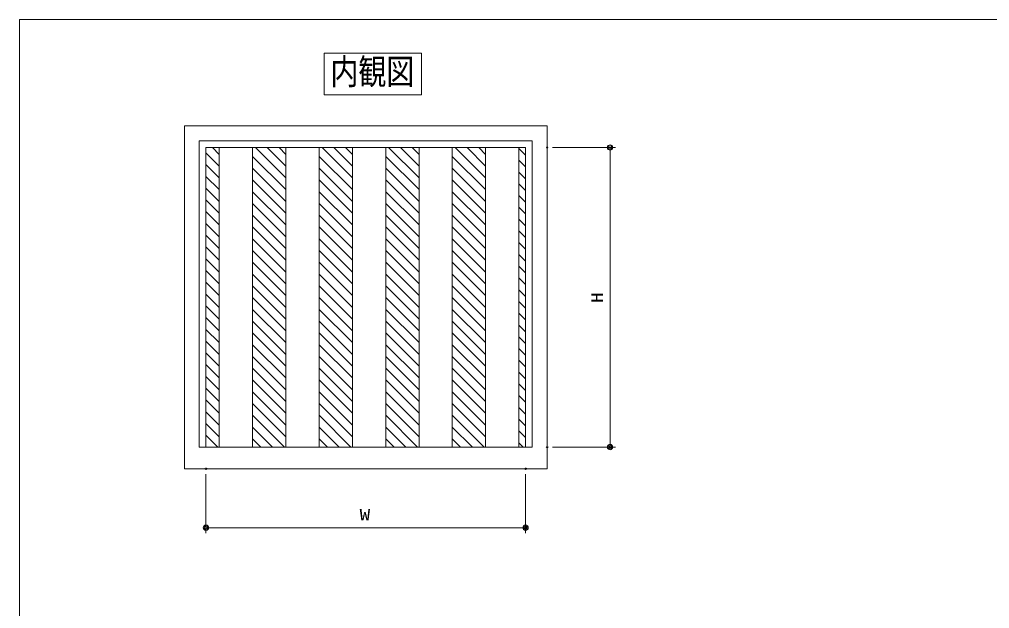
# Model space of a CAD drawing. Units: millimetres, scale not verified. Extents: x -791 to 791, y -562 to 562.
# Drawn here: x -791 to -62, y 119 to 562 of the extents above; entities that cross this region are included whole.
import ezdxf
from ezdxf.enums import TextEntityAlignment as Align

# ---------------------------------------------------------------- set-up
doc = ezdxf.new("R2010")
doc.units = ezdxf.units.MM
doc.header["$LTSCALE"] = 2
doc.header["$PDMODE"] = 32
doc.header["$PDSIZE"] = 1
for name, color, linetype, lineweight in [('0-2_USERZ', 3, 'Continuous', 9), ('0-3_F-1', 7, 'Continuous', 9), ('0-7_0', 7, 'Continuous', 9), ('1-2_TEXT', 4, 'Continuous', 9)]:
    doc.layers.add(name, color=color, linetype=linetype, lineweight=lineweight)
doc.layers.add('0-8_DEFPOINTS', color=1, linetype='Continuous')
doc.styles.add('ＭＳ ゴシック', font='')
doc.styles.get('ＭＳ ゴシック').set_extended_font_data('MS Gothic')

# ---------------------------------------------------------------- blocks, each defined once
blk = doc.blocks.new('図枠')
at = {"layer": '0-3_F-1'}
blk.add_lwpolyline([(1581.2, 0), (0, 0), (0, 1124), (1581.2, 1124)], close=True, dxfattribs=at)
blk = doc.blocks.new('DOT1')
at = {"layer": '0-7_0'}
blk.add_line((0, 0), (-2, 0), dxfattribs=at)
for radius in [1, 0.65]:
    blk.add_circle((0, 0), radius, dxfattribs=at)

msp = doc.modelspace()

# ---------------------------------------------------------------- linework, layer by layer
at = {"layer": '0-2_USERZ', "color": 4}
for p, q in [((-650.474, 461.808), (-640.474, 451.808)), ((-645.601, 465.773), (-640.474, 460.646)), ((-615.474, 459.13), (-590.474, 434.13)), ((-613.279, 465.773), (-590.474, 442.969)), ((-604.44, 465.773), (-590.474, 451.808)), ((-595.601, 465.773), (-590.474, 460.646)), ((-565.474, 459.13), (-540.474, 434.13)), ((-563.279, 465.773), (-540.474, 442.969)), ((-554.44, 465.773), (-540.474, 451.808)), ((-545.601, 465.773), (-540.474, 460.646)), ((-515.474, 459.13), (-490.474, 434.13)), ((-513.279, 465.773), (-490.474, 442.969)), ((-504.44, 465.773), (-490.474, 451.808)), ((-495.601, 465.773), (-490.474, 460.646)), ((-465.474, 459.13), (-440.474, 434.13)), ((-463.279, 465.773), (-440.474, 442.969)), ((-454.44, 465.773), (-440.474, 451.808)), ((-445.601, 465.773), (-440.474, 460.646)), ((-415.474, 465.053), (-410.474, 460.053)), ((-650.474, 452.969), (-640.474, 442.969)), ((-415.474, 456.214), (-410.474, 451.214)), ((-615.474, 450.291), (-590.474, 425.291)), ((-565.474, 450.291), (-540.474, 425.291)), ((-515.474, 450.291), (-490.474, 425.291)), ((-465.474, 450.291), (-440.474, 425.291)), ((-415.474, 447.376), (-410.474, 442.376)), ((-650.474, 444.13), (-640.474, 434.13)), ((-615.474, 441.452), (-590.474, 416.452)), ((-565.474, 441.452), (-540.474, 416.452)), ((-515.474, 441.452), (-490.474, 416.452)), ((-465.474, 441.452), (-440.474, 416.452)), ((-415.474, 438.537), (-410.474, 433.537)), ((-650.474, 435.291), (-640.474, 425.291)), ((-615.474, 432.613), (-590.474, 407.613)), ((-565.474, 432.613), (-540.474, 407.613)), ((-515.474, 432.613), (-490.474, 407.613)), ((-465.474, 432.613), (-440.474, 407.613)), ((-650.474, 426.452), (-640.474, 416.452)), ((-615.474, 423.775), (-590.474, 398.775)), ((-565.474, 423.775), (-540.474, 398.775)), ((-515.474, 423.775), (-490.474, 398.775)), ((-465.474, 423.775), (-440.474, 398.775)), ((-415.474, 429.698), (-410.474, 424.698)), ((-650.474, 417.613), (-640.474, 407.613)), ((-415.474, 420.859), (-410.474, 415.859)), ((-650.474, 408.775), (-640.474, 398.775)), ((-615.474, 414.936), (-590.474, 389.936)), ((-565.474, 414.936), (-540.474, 389.936)), ((-515.474, 414.936), (-490.474, 389.936)), ((-465.474, 414.936), (-440.474, 389.936)), ((-415.474, 412.02), (-410.474, 407.02)), ((-615.474, 406.097), (-590.474, 381.097)), ((-565.474, 406.097), (-540.474, 381.097)), ((-515.474, 406.097), (-490.474, 381.097)), ((-465.474, 406.097), (-440.474, 381.097)), ((-415.474, 403.181), (-410.474, 398.181)), ((-650.474, 399.936), (-640.474, 389.936)), ((-615.474, 397.258), (-590.474, 372.258)), ((-565.474, 397.258), (-540.474, 372.258)), ((-515.474, 397.258), (-490.474, 372.258)), ((-465.474, 397.258), (-440.474, 372.258)), ((-415.474, 394.343), (-410.474, 389.343)), ((-650.474, 391.097), (-640.474, 381.097)), ((-615.474, 388.419), (-590.474, 363.419)), ((-565.474, 388.419), (-540.474, 363.419)), ((-515.474, 388.419), (-490.474, 363.419)), ((-465.474, 388.419), (-440.474, 363.419)), ((-650.474, 382.258), (-640.474, 372.258)), ((-615.474, 379.58), (-590.474, 354.58)), ((-565.474, 379.58), (-540.474, 354.58)), ((-515.474, 379.58), (-490.474, 354.58)), ((-465.474, 379.58), (-440.474, 354.58)), ((-415.474, 385.504), (-410.474, 380.504)), ((-650.474, 373.419), (-640.474, 363.419)), ((-415.474, 376.665), (-410.474, 371.665)), ((-650.474, 364.58), (-640.474, 354.58)), ((-615.474, 370.742), (-590.474, 345.742)), ((-565.474, 370.742), (-540.474, 345.742)), ((-515.474, 370.742), (-490.474, 345.742)), ((-465.474, 370.742), (-440.474, 345.742)), ((-415.474, 367.826), (-410.474, 362.826)), ((-615.474, 361.903), (-590.474, 336.903)), ((-565.474, 361.903), (-540.474, 336.903)), ((-515.474, 361.903), (-490.474, 336.903)), ((-465.474, 361.903), (-440.474, 336.903)), ((-415.474, 358.987), (-410.474, 353.987)), ((-650.474, 355.742), (-640.474, 345.742)), ((-615.474, 353.064), (-590.474, 328.064)), ((-565.474, 353.064), (-540.474, 328.064)), ((-515.474, 353.064), (-490.474, 328.064)), ((-465.474, 353.064), (-440.474, 328.064)), ((-415.474, 350.148), (-410.474, 345.148)), ((-650.474, 346.903), (-640.474, 336.903)), ((-615.474, 344.225), (-590.474, 319.225)), ((-565.474, 344.225), (-540.474, 319.225)), ((-515.474, 344.225), (-490.474, 319.225)), ((-465.474, 344.225), (-440.474, 319.225)), ((-650.474, 338.064), (-640.474, 328.064)), ((-615.474, 335.386), (-590.474, 310.386)), ((-565.474, 335.386), (-540.474, 310.386)), ((-515.474, 335.386), (-490.474, 310.386)), ((-465.474, 335.386), (-440.474, 310.386)), ((-415.474, 341.31), (-410.474, 336.31)), ((-650.474, 329.225), (-640.474, 319.225)), ((-415.474, 332.471), (-410.474, 327.471)), ((-615.474, 326.547), (-590.474, 301.547)), ((-565.474, 326.547), (-540.474, 301.547)), ((-515.474, 326.547), (-490.474, 301.547)), ((-465.474, 326.547), (-440.474, 301.547)), ((-415.474, 323.632), (-410.474, 318.632)), ((-650.474, 320.386), (-640.474, 310.386)), ((-615.474, 317.709), (-590.474, 292.709)), ((-565.474, 317.709), (-540.474, 292.709)), ((-515.474, 317.709), (-490.474, 292.709)), ((-465.474, 317.709), (-440.474, 292.709)), ((-415.474, 314.793), (-410.474, 309.793)), ((-650.474, 311.547), (-640.474, 301.547)), ((-615.474, 308.87), (-590.474, 283.87)), ((-565.474, 308.87), (-540.474, 283.87)), ((-515.474, 308.87), (-490.474, 283.87)), ((-465.474, 308.87), (-440.474, 283.87)), ((-650.474, 302.709), (-640.474, 292.709)), ((-615.474, 300.031), (-590.474, 275.031)), ((-565.474, 300.031), (-540.474, 275.031)), ((-515.474, 300.031), (-490.474, 275.031)), ((-465.474, 300.031), (-440.474, 275.031)), ((-415.474, 305.954), (-410.474, 300.954)), ((-650.474, 293.87), (-640.474, 283.87)), ((-415.474, 297.115), (-410.474, 292.115)), ((-650.474, 285.031), (-640.474, 275.031)), ((-615.474, 291.192), (-590.474, 266.192)), ((-565.474, 291.192), (-540.474, 266.192)), ((-515.474, 291.192), (-490.474, 266.192)), ((-465.474, 291.192), (-440.474, 266.192)), ((-415.474, 288.277), (-410.474, 283.277)), ((-615.474, 282.353), (-590.474, 257.353)), ((-565.474, 282.353), (-540.474, 257.353)), ((-515.474, 282.353), (-490.474, 257.353)), ((-465.474, 282.353), (-440.474, 257.353)), ((-415.474, 279.438), (-410.474, 274.438)), ((-650.474, 276.192), (-640.474, 266.192)), ((-615.474, 273.514), (-590.474, 248.514)), ((-565.474, 273.514), (-540.474, 248.514)), ((-515.474, 273.514), (-490.474, 248.514)), ((-465.474, 273.514), (-440.474, 248.514)), ((-415.474, 270.599), (-410.474, 265.599)), ((-650.474, 267.353), (-640.474, 257.353)), ((-615.474, 264.676), (-591.572, 240.773)), ((-565.474, 264.676), (-541.572, 240.773)), ((-515.474, 264.676), (-491.572, 240.773)), ((-465.474, 264.676), (-441.572, 240.773)), ((-650.474, 258.514), (-640.474, 248.514)), ((-615.474, 255.837), (-600.411, 240.773)), ((-565.474, 255.837), (-550.411, 240.773)), ((-515.474, 255.837), (-500.411, 240.773)), ((-465.474, 255.837), (-450.411, 240.773)), ((-415.474, 261.76), (-410.474, 256.76)), ((-650.474, 249.676), (-641.572, 240.773)), ((-415.474, 252.921), (-410.474, 247.921)), ((-650.474, 240.837), (-650.411, 240.773)), ((-615.474, 246.998), (-609.249, 240.773)), ((-565.474, 246.998), (-559.249, 240.773)), ((-515.474, 246.998), (-509.249, 240.773)), ((-465.474, 246.998), (-459.249, 240.773)), ((-415.474, 244.082), (-412.165, 240.773))]:
    msp.add_line(p, q, dxfattribs=at)
at = {"layer": '0-2_USERZ'}
for p, q in [((-390.224, 465.773), (-342.974, 465.773)), ((-346.974, 461.773), (-346.974, 244.773)), ((-390.224, 240.773), (-342.974, 240.773)), ((-650.474, 220.523), (-650.474, 176.24)), ((-410.474, 220.523), (-410.474, 176.24)), ((-646.474, 180.24), (-414.474, 180.24))]:
    msp.add_line(p, q, dxfattribs=at)
for points in [[(-394.224, 224.523), (-666.724, 224.523), (-666.724, 482.023), (-394.224, 482.023)], [(-405.474, 240.773), (-655.474, 240.773), (-655.474, 470.773), (-405.474, 470.773)], [(-410.474, 240.773), (-650.474, 240.773), (-650.474, 465.773), (-410.474, 465.773)]]:
    msp.add_lwpolyline(points, close=True, dxfattribs=at)
at = {"layer": '0-2_USERZ', "color": 4}
for points in [[(-640.474, 465.773), (-640.474, 240.773), (-650.474, 240.773), (-650.474, 465.773)], [(-640.474, 465.773), (-640.474, 240.773), (-650.474, 240.773), (-650.474, 465.773)], [(-590.474, 465.773), (-590.474, 240.773), (-615.474, 240.773), (-615.474, 465.773)], [(-590.474, 465.773), (-590.474, 240.773), (-615.474, 240.773), (-615.474, 465.773)], [(-540.474, 465.773), (-540.474, 240.773), (-565.474, 240.773), (-565.474, 465.773)], [(-540.474, 465.773), (-540.474, 240.773), (-565.474, 240.773), (-565.474, 465.773)], [(-490.474, 465.773), (-490.474, 240.773), (-515.474, 240.773), (-515.474, 465.773)], [(-490.474, 465.773), (-490.474, 240.773), (-515.474, 240.773), (-515.474, 465.773)], [(-440.474, 465.773), (-440.474, 240.773), (-465.474, 240.773), (-465.474, 465.773)], [(-440.474, 465.773), (-440.474, 240.773), (-465.474, 240.773), (-465.474, 465.773)], [(-410.474, 465.773), (-410.474, 240.773), (-415.474, 240.773), (-415.474, 465.773)], [(-410.474, 465.773), (-410.474, 240.773), (-415.474, 240.773), (-415.474, 465.773)]]:
    msp.add_lwpolyline(points, close=True, dxfattribs=at)
at = {"layer": '0-8_DEFPOINTS'}
for p in [(-394.224, 465.773), (-394.224, 240.773), (-346.974, 240.773), (-650.474, 224.523), (-410.474, 224.523), (-410.474, 180.24)]:
    msp.add_point(p, dxfattribs=at)
at = {"layer": '1-2_TEXT'}
msp.add_lwpolyline([(-561.761, 505.338), (-488.653, 505.338), (-488.653, 536.521), (-561.761, 536.521)], close=True, dxfattribs=at)

# ---------------------------------------------------------------- block references
at = {"layer": '0-2_USERZ'}
msp.add_blockref('図枠', (-790.6, -562), dxfattribs=at)
at = {"layer": '0-2_USERZ', "xscale": 2, "yscale": 2}
for p, rotation in [((-346.974, 465.773), 90), ((-346.974, 240.773), 270), ((-650.474, 180.24), 180)]:
    msp.add_blockref('DOT1', p, dxfattribs=dict(at, rotation=rotation))
msp.add_blockref('DOT1', (-410.474, 180.24), dxfattribs=at)

# ---------------------------------------------------------------- texts
at = {"layer": '0-2_USERZ', "style": 'ＭＳ ゴシック', "width": 1.35}
msp.add_text('H', height=8.666, rotation=90, dxfattribs=at).set_placement((-349.809, 349.031), align=Align.BOTTOM_LEFT)
msp.add_text('W', height=8.666, dxfattribs=at).set_placement((-535.103, 183.075), align=Align.BOTTOM_LEFT)
at = {"layer": '1-2_TEXT', "style": 'ＭＳ ゴシック', "width": 0.8}
msp.add_text('内観図', height=19.24, dxfattribs=at).set_placement((-557.039, 507.368), align=Align.BOTTOM_LEFT)

doc.saveas('drawing.dxf')
